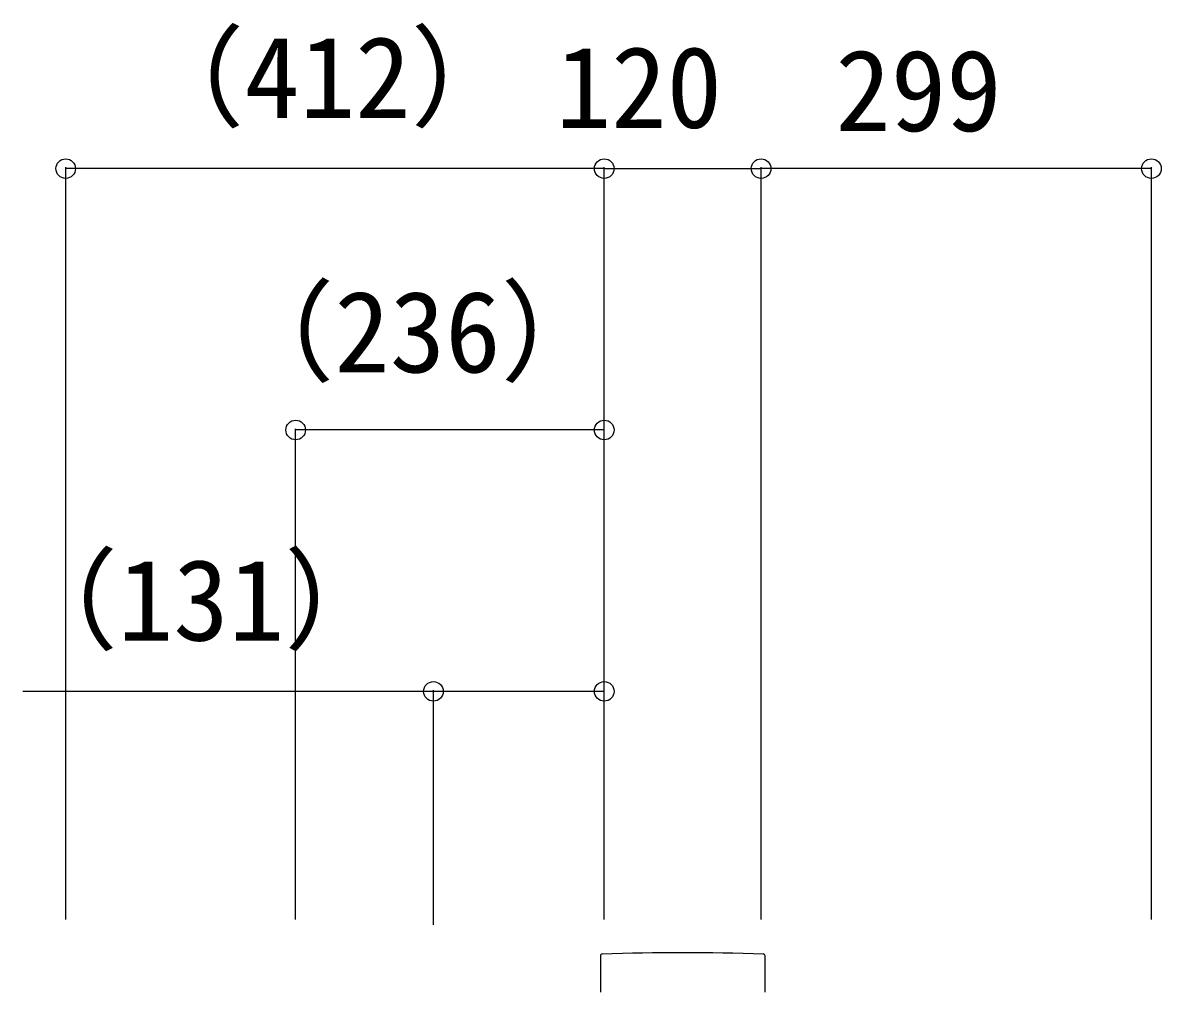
# Model space of a CAD drawing. Units: millimetres, scale not verified. Extents: x -4375 to 4375, y -6498 to 6471.
# Drawn here: x 784 to 1655, y 1174 to 1916 of the extents above; entities that cross this region are included whole.
import ezdxf
from ezdxf.enums import TextEntityAlignment as Align

# ---------------------------------------------------------------- set-up
doc = ezdxf.new("R2010")
doc.units = ezdxf.units.MM
doc.header["$LTSCALE"] = 30
doc.layers.add('0-2_YKK_A1', color=4, linetype='Continuous')
doc.layers.add('0-3_YKK_D', color=6, linetype='Continuous')
doc.styles.add('ＭＳ ゴシック', font='')
doc.styles.get('ＭＳ ゴシック').set_extended_font_data('MS Gothic')

msp = doc.modelspace()

# ---------------------------------------------------------------- linework, layer by layer
at = {"layer": '0-2_YKK_A1'}
for p, q in [((1226.03, 1201.84), (1226.03, 1174.08)), ((1352.03, 1174.08), (1352.03, 1201.84))]:
    msp.add_line(p, q, dxfattribs=at)
for centre, radius, start, end in [((1227.53, 1201.84), 1.5, 91.73613, 180.02696), ((1289.03, -796.22), 2000.5, 88.23692, 91.76308), ((1350.53, 1201.84), 1.5, 359.97304, 88.26387)]:
    msp.add_arc(centre, radius, start, end, dxfattribs=at)
at = {"layer": '0-3_YKK_D'}
for p, q in [((817.03, 1229.78), (817.03, 1805.28)), ((1229.03, 1804.28), (817.03, 1804.28)), ((1229.03, 1229.78), (1229.03, 1805.28)), ((1229.03, 1229.78), (1229.03, 1805.28)), ((1229.03, 1804.28), (1349.03, 1804.28)), ((1349.03, 1229.78), (1349.03, 1805.28)), ((1349.03, 1229.78), (1349.03, 1805.28)), ((1647.63, 1804.28), (1349.03, 1804.28)), ((1647.63, 1229.78), (1647.63, 1805.28)), ((992.94, 1229.78), (992.94, 1605.28)), ((1229.03, 1604.28), (992.94, 1604.28)), ((1229.03, 1229.78), (1229.03, 1605.28)), ((1098.35, 1225.75), (1098.35, 1405.28)), ((1229.03, 1230.78), (1229.03, 1405.28))]:
    msp.add_line(p, q, dxfattribs=at)
msp.add_lwpolyline([(1229.03, 1404.28), (1098.35, 1404.28), (784.17, 1404.28)], dxfattribs=at)
for centre in [(817.03, 1804.28), (1229.03, 1804.28), (1229.03, 1804.28), (1349.03, 1804.28), (1349.03, 1804.28), (1647.63, 1804.28), (992.94, 1604.28), (1229.03, 1604.28), (1098.35, 1404.28), (1229.03, 1404.28)]:
    msp.add_circle(centre, 7.5, dxfattribs=at)

# ---------------------------------------------------------------- texts
at = {"layer": '0-3_YKK_D', "style": 'ＭＳ ゴシック'}
for s, p in [('（412）', (868.73, 1824.42)), ('120', (1191.96, 1816.78)), ('299', (1405.84, 1814.28)), ('（236）', (937.57, 1629.62)), ('（131）', (771.96, 1424.42))]:
    msp.add_text(s, height=62.32, dxfattribs=at).set_placement(p, align=Align.BOTTOM_LEFT)

doc.saveas('drawing.dxf')
